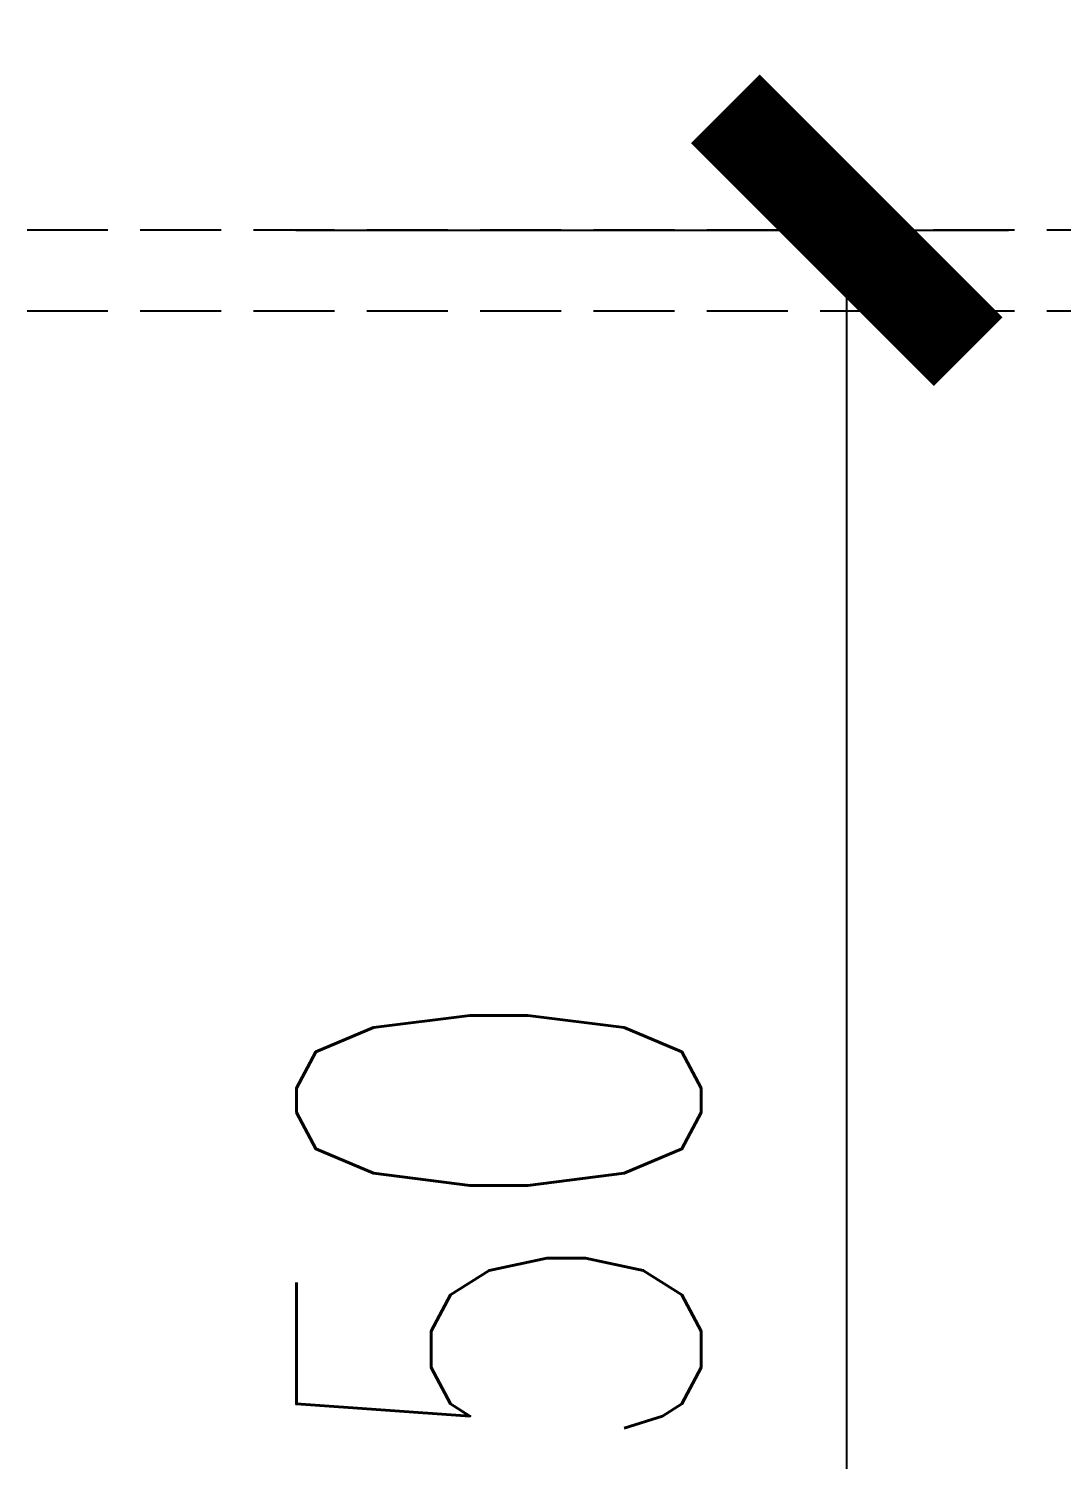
# Model space of a CAD drawing. Extents: x 220580 to 2027826, y -309201 to 71987.
# Drawn here: x 308069 to 309345, y -182316 to -180548 of the extents above; entities that cross this region are included whole.
import ezdxf

# ---------------------------------------------------------------- set-up
doc = ezdxf.new("R2010")
doc.units = 0
doc.linetypes.add('DASH', pattern=[0.35, 0.25, -0.1])
doc.linetypes.add('ZN-DOT', pattern=[0.25, 0, -0.25])
doc.layers.add('!ZN6-层高线-8', color=8, linetype='ZN-DOT')
doc.layers.add('DIM', color=173, linetype='Continuous')
doc.styles.add('DHTEXT-1', font='ROMANS.shx', dxfattribs={"width": 0.7, "bigfont": 'CHINESE.shx'})
doc.dimstyles.new('ZN3', dxfattribs={"dimscale": 3, "dimtxt": 2.5, "dimasz": 1.5, "dimexe": 1, "dimexo": 2, "dimgap": 0.9, "dimtad": 1, "dimdec": 0, "dimdsep": 46, "dimtxsty": 'DHTEXT-1', "dimblk": 'ARCHTICK', "dimcen": 2.5, "dimclrd": 173, "dimclre": 173, "dimclrt": 7, "dimazin": 2, "dimtfac": 1, "dimtix": 1, "dimtmove": 2, "dimatfit": 3, "dimfxl": 0, "dimarcsym": 0})

# ---------------------------------------------------------------- blocks, each defined once
blk = doc.blocks.new('_ArchTick')
at = {"color": 0, "linetype": 'ByBlock', "const_width": 0.4}
blk.add_lwpolyline([(-0.5, -0.5), (0.5, 0.5)], dxfattribs=at)
blk = doc.blocks.new('*D1395')
at = {"layer": 'Defpoints', "color": 0, "ltscale": 30, "transparency": 16777216}
for p in [(307999.2, -180797.1), (309079.8, -180797.1), (307999.2, -183847.1)]:
    blk.add_point(p, dxfattribs=at)
at = {"layer": 'DIM', "color": 173, "linetype": 'ByBlock', "lineweight": -2, "ltscale": 30, "transparency": 16777216}
for p, q in [((308399.2, -180797.1), (309279.8, -180797.1)), ((309079.8, -183847.1), (309079.8, -180797.1)), ((308399.2, -183847.1), (309279.8, -183847.1))]:
    blk.add_line(p, q, dxfattribs=at)
at = {"layer": 'DIM', "color": 173, "lineweight": -2, "ltscale": 30, "transparency": 16777216, "xscale": 300, "yscale": 300, "zscale": 300}
for p, rotation in [((309079.8, -180797.1), 90), ((309079.8, -183847.1), 270)]:
    blk.add_blockref('_ArchTick', p, dxfattribs=dict(at, rotation=rotation))
at = {"layer": 'DIM', "color": 7, "ltscale": 30, "transparency": 16777216, "insert": (308649.8, -182322.1), "char_height": 500, "attachment_point": 5, "rotation": 90, "style": 'DHTEXT-1'}
blk.add_mtext('3050', dxfattribs=at)
blk = doc.blocks.new('*D1396')
at = {"layer": 'Defpoints', "color": 0, "ltscale": 30, "transparency": 16777216}
for p in [(307449.2, -179736.2), (308034.2, -180797.1), (307449.2, -180827.1)]:
    blk.add_point(p, dxfattribs=at)
at = {"layer": 'DIM', "color": 173, "linetype": 'ByBlock', "lineweight": -2, "ltscale": 30, "transparency": 16777216}
for p, q in [((307449.2, -180427.1), (307449.2, -179536.2)), ((308034.2, -180397.1), (308034.2, -179536.2)), ((307449.2, -179736.2), (307149.2, -179736.2)), ((308034.2, -179736.2), (307449.2, -179736.2)), ((308034.2, -179736.2), (308334.2, -179736.2))]:
    blk.add_line(p, q, dxfattribs=at)
at = {"layer": 'DIM', "color": 173, "lineweight": -2, "ltscale": 30, "transparency": 16777216, "xscale": 300, "yscale": 300, "zscale": 300}
blk.add_blockref('_ArchTick', (307449.2, -179736.2), dxfattribs=at)
at = {"layer": 'DIM', "color": 173, "lineweight": -2, "ltscale": 30, "transparency": 16777216, "xscale": 300, "yscale": 300, "zscale": 300, "rotation": 180}
blk.add_blockref('_ArchTick', (308034.2, -179736.2), dxfattribs=at)
at = {"layer": 'DIM', "color": 7, "ltscale": 30, "transparency": 16777216, "insert": (307741.7, -179306.2), "char_height": 500, "attachment_point": 5, "style": 'DHTEXT-1'}
blk.add_mtext('585', dxfattribs=at)

msp = doc.modelspace()

# ---------------------------------------------------------------- linework, layer by layer
at = {"layer": '!ZN6-层高线-8', "linetype": 'DASH', "ltscale": 400}
for p, q in [((312646.9, -180797.1), (306087.4, -180797.1)), ((312646.9, -180897.1), (306087.4, -180897.1))]:
    msp.add_line(p, q, dxfattribs=at)

# ---------------------------------------------------------------- dimensions: what is measured, and where the dimension line sits
at = {"layer": 'DIM', "ltscale": 30}
dim = msp.add_linear_dim(base=(307449.2, -179736.2), p1=(308034.2, -180797.1), p2=(307449.2, -180827.1), dimstyle='ZN3', override={"dimscale": 200}, dxfattribs=at)
dim.commit()
dim.dimension.update_dxf_attribs({"geometry": '*D1396', "text_midpoint": (307741.7, -179306.2)})
dim = msp.add_aligned_dim(p1=(307999.2, -183847.1), p2=(307999.2, -180797.1), distance=-1080.6, dimstyle='ZN3', override={"dimscale": 200}, dxfattribs=at)
dim.commit()
dim.dimension.update_dxf_attribs({"geometry": '*D1395', "text_midpoint": (308649.8, -182322.1)})

doc.saveas('drawing.dxf')
